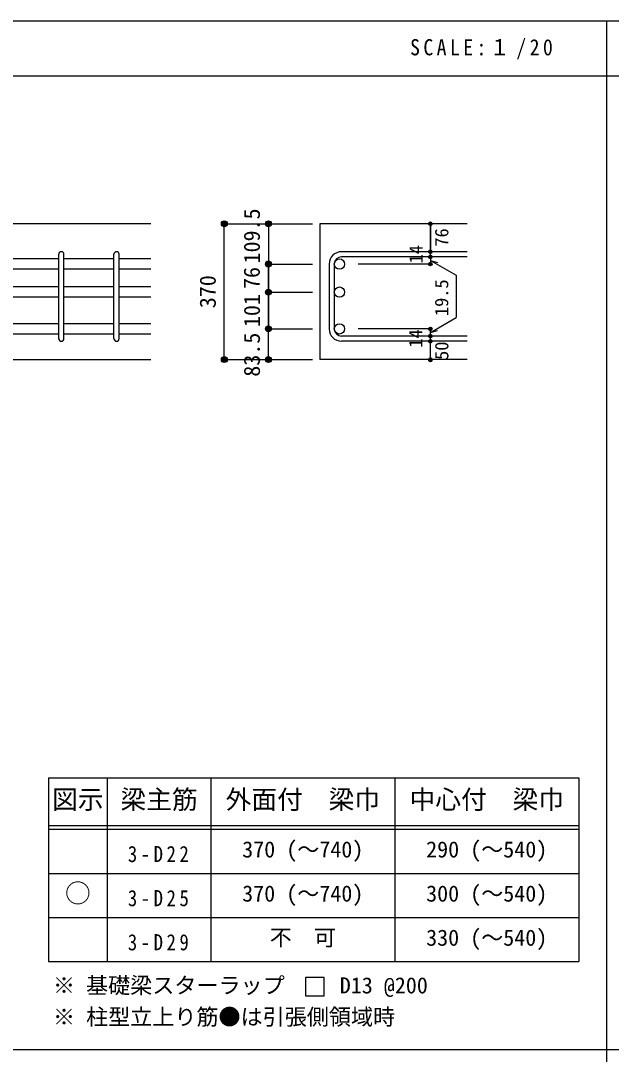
# Model space of a CAD drawing. Units: millimetres at full size, sheet at 1:20. Extents: x -3982 to 3969, y -2797 to 2801.
# Drawn here: x -2342 to -737, y -10 to 2801 of the extents above; entities that cross this region are included whole.
import ezdxf
from ezdxf.enums import TextEntityAlignment as Align

# ---------------------------------------------------------------- set-up
doc = ezdxf.new("R2010")
doc.units = ezdxf.units.MM
doc.header["$LTSCALE"] = 20
doc.header["$PDMODE"] = 32
doc.header["$PDSIZE"] = 10
for name, color, linetype in [('6-1_躯体線', 2, 'Continuous'), ('6-5_梁主筋', 7, 'Continuous'), ('6-6_S.T.P.', 7, 'Continuous'), ('6-7_文字', 7, 'Continuous'), ('6-D_寸法', 4, 'Continuous'), ('6-E_枠', 7, 'Continuous'), ('F-0_枠', 6, 'Continuous')]:
    doc.layers.add(name, color=color, linetype=linetype)
doc.styles.add('ＭＳ ゴシック', font='')
doc.styles.get('ＭＳ ゴシック').set_extended_font_data('MS Gothic')

msp = doc.modelspace()

# ---------------------------------------------------------------- linework, layer by layer
at = {"layer": '6-1_躯体線'}
for p, q in [((-1988.87, 2248.59), (-3338.87, 2248.59)), ((-1128.87, 2248.59), (-1528.87, 2248.59)), ((-1528.87, 2248.59), (-1528.87, 1879.09)), ((-2388.87, 1879.09), (-1988.87, 1879.09)), ((-1128.87, 1879.09), (-1528.87, 1879.09))]:
    msp.add_line(p, q, dxfattribs=at)
at = {"layer": '6-5_梁主筋'}
for p, q in [((-2238.87, 2152.98), (-2374.87, 2152.98)), ((-2088.87, 2152.98), (-2224.87, 2152.98)), ((-1988.87, 2152.98), (-2074.87, 2152.98)), ((-2238.87, 2124.98), (-2374.87, 2124.98)), ((-2088.87, 2124.98), (-2224.87, 2124.98)), ((-1988.87, 2124.98), (-2074.87, 2124.98)), ((-2238.87, 2076.59), (-2374.87, 2076.59)), ((-2088.87, 2076.59), (-2224.87, 2076.59)), ((-1988.87, 2076.59), (-2074.87, 2076.59)), ((-2238.87, 2048.59), (-2374.87, 2048.59)), ((-2088.87, 2048.59), (-2224.87, 2048.59)), ((-1988.87, 2048.59), (-2074.87, 2048.59)), ((-2238.87, 1976.59), (-2374.87, 1976.59)), ((-2088.87, 1976.59), (-2224.87, 1976.59)), ((-1988.87, 1976.59), (-2074.87, 1976.59)), ((-2238.87, 1948.59), (-2374.87, 1948.59)), ((-2088.87, 1948.59), (-2224.87, 1948.59)), ((-1988.87, 1948.59), (-2074.87, 1948.59))]:
    msp.add_line(p, q, dxfattribs=at)
at = {"layer": '6-5_梁主筋', "color": 3}
for centre in [(-1475.87, 2138.98), (-1475.87, 2062.59), (-1475.87, 1962.59)]:
    msp.add_circle(centre, 14, dxfattribs=at)
at = {"layer": '6-6_S.T.P.'}
for p, q in [((-2238.87, 1936.09), (-2238.87, 2165.48)), ((-2224.87, 1936.09), (-2224.87, 2165.48)), ((-2088.87, 1936.09), (-2088.87, 2165.48)), ((-2074.87, 1936.09), (-2074.87, 2165.48)), ((-1128.87, 2172.48), (-1470.37, 2172.48)), ((-1503.87, 2138.98), (-1503.87, 1962.59)), ((-1489.87, 2138.98), (-1489.87, 1962.59)), ((-1128.87, 2158.48), (-1470.37, 2158.48)), ((-1128.87, 1943.09), (-1470.37, 1943.09)), ((-1128.87, 1929.09), (-1470.37, 1929.09))]:
    msp.add_line(p, q, dxfattribs=at)
for centre, radius, start, end in [((-2231.87, 2165.48), 7, 0, 180), ((-2081.87, 2165.48), 7, 0, 180), ((-1470.37, 2138.98), 33.5, 90, 180), ((-1470.37, 2138.98), 19.5, 90, 180), ((-1470.37, 1962.59), 33.5, 180, 270), ((-1470.37, 1962.59), 19.5, 180, 270), ((-2231.87, 1936.09), 7, 180, 0), ((-2081.87, 1936.09), 7, 180, 0)]:
    msp.add_arc(centre, radius, start, end, dxfattribs=at)
at = {"layer": '6-7_文字'}
msp.add_lwpolyline([(-1567.84, 149.02), (-1517.84, 149.02), (-1517.84, 199.02), (-1567.84, 199.02)], close=True, dxfattribs=at)
at = {"layer": '6-D_寸法'}
for p, q in [((-1788.87, 2248.59), (-1668.87, 2248.59)), ((-1788.87, 2248.59), (-1668.87, 2248.59)), ((-1788.87, 2248.59), (-1668.87, 2248.59)), ((-1788.87, 1879.09), (-1788.87, 2248.59)), ((-1668.87, 2248.59), (-1548.87, 2248.59)), ((-1668.87, 2248.59), (-1548.87, 2248.59)), ((-1668.87, 2248.59), (-1668.87, 2138.98)), ((-1668.87, 2248.59), (-1548.87, 2248.59)), ((-1228.87, 2158.48), (-1228.87, 2172.48)), ((-1668.87, 2138.98), (-1548.87, 2138.98)), ((-1668.87, 2138.98), (-1548.87, 2138.98)), ((-1668.87, 2138.98), (-1668.87, 2035.28)), ((-1668.87, 2036.28), (-1668.87, 2138.98)), ((-1228.87, 2138.98), (-1424.95, 2138.98)), ((-1228.87, 2158.48), (-1228.87, 2138.98)), ((-1228.87, 2148.73), (-1158.81, 2108.28)), ((-1228.87, 2148.73), (-1209.55, 2143.55)), ((-1158.81, 2108.28), (-1158.81, 1993.29)), ((-1668.87, 2062.59), (-1548.87, 2062.59)), ((-1228.87, 1952.84), (-1158.81, 1993.29)), ((-1668.87, 1962.59), (-1548.87, 1962.59)), ((-1668.87, 1962.59), (-1548.87, 1962.59)), ((-1228.87, 1962.59), (-1424.95, 1962.59)), ((-1228.87, 1943.09), (-1228.87, 1962.59)), ((-1228.87, 1952.84), (-1209.55, 1958.02)), ((-1228.87, 1929.09), (-1228.87, 1943.09)), ((-1228.87, 1879.09), (-1228.87, 1929.09)), ((-1668.87, 1879.09), (-1548.87, 1879.09))]:
    msp.add_line(p, q, dxfattribs=at)
for points in [[(-1228.87, 2172.48), (-1228.87, 2248.59), (-1228.87, 2172.48)], [(-1668.87, 2035.28), (-1668.87, 1962.59), (-1668.87, 2036.28)], [(-1788.87, 1879.09), (-1668.87, 1879.09), (-1668.87, 1962.59)]]:
    msp.add_lwpolyline(points, dxfattribs=at)
for centre, radius in [((-1788.87, 2248.59), 8), ((-1788.87, 2248.59), 7.2), ((-1788.87, 2248.59), 6.4), ((-1788.87, 2248.59), 5.6), ((-1788.87, 2248.59), 4.8), ((-1788.87, 2248.59), 4), ((-1788.87, 2248.59), 3.2), ((-1788.87, 2248.59), 2.4), ((-1788.87, 2248.59), 1.6), ((-1788.87, 2248.59), 0.8), ((-1668.87, 2248.59), 8), ((-1668.87, 2248.59), 7.2), ((-1668.87, 2248.59), 6.4), ((-1668.87, 2248.59), 5.6), ((-1668.87, 2248.59), 4.8), ((-1668.87, 2248.59), 4), ((-1668.87, 2248.59), 3.2), ((-1668.87, 2248.59), 2.4), ((-1668.87, 2248.59), 1.6), ((-1668.87, 2248.59), 0.8), ((-1228.87, 2248.59), 4), ((-1228.87, 2248.59), 3.6), ((-1228.87, 2248.59), 3.2), ((-1228.87, 2248.59), 2.8), ((-1228.87, 2248.59), 2.4), ((-1228.87, 2248.59), 2), ((-1228.87, 2248.59), 1.6), ((-1228.87, 2248.59), 1.2), ((-1228.87, 2248.59), 0.8), ((-1228.87, 2248.59), 0.4), ((-1228.87, 2172.48), 4), ((-1228.87, 2172.48), 3.6), ((-1228.87, 2172.48), 3.2), ((-1228.87, 2172.48), 2.8), ((-1228.87, 2172.48), 2.4), ((-1228.87, 2172.48), 2), ((-1228.87, 2172.48), 1.6), ((-1228.87, 2172.48), 1.2), ((-1228.87, 2172.48), 0.8), ((-1228.87, 2172.48), 0.4), ((-1668.87, 2138.98), 8), ((-1668.87, 2138.98), 7.2), ((-1668.87, 2138.98), 6.4), ((-1668.87, 2138.98), 5.6), ((-1668.87, 2138.98), 4.8), ((-1668.87, 2138.98), 4), ((-1668.87, 2138.98), 3.2), ((-1668.87, 2138.98), 2.4), ((-1668.87, 2138.98), 1.6), ((-1668.87, 2138.98), 0.8), ((-1228.87, 2158.48), 4), ((-1228.87, 2138.98), 4), ((-1228.87, 2158.48), 3.6), ((-1228.87, 2138.98), 3.6), ((-1228.87, 2158.48), 3.2), ((-1228.87, 2138.98), 3.2), ((-1228.87, 2158.48), 2.8), ((-1228.87, 2138.98), 2.8), ((-1228.87, 2158.48), 2.4), ((-1228.87, 2138.98), 2.4), ((-1228.87, 2158.48), 2), ((-1228.87, 2138.98), 2), ((-1228.87, 2158.48), 1.6), ((-1228.87, 2138.98), 1.6), ((-1228.87, 2158.48), 1.2), ((-1228.87, 2138.98), 1.2), ((-1228.87, 2158.48), 0.8), ((-1228.87, 2138.98), 0.8), ((-1228.87, 2158.48), 0.4), ((-1228.87, 2138.98), 0.4), ((-1668.87, 2062.59), 8), ((-1668.87, 2062.59), 7.2), ((-1668.87, 2062.59), 6.4), ((-1668.87, 2062.59), 5.6), ((-1668.87, 2062.59), 4.8), ((-1668.87, 2062.59), 4), ((-1668.87, 2062.59), 3.2), ((-1668.87, 2062.59), 2.4), ((-1668.87, 2062.59), 1.6), ((-1668.87, 2062.59), 0.8), ((-1668.87, 1962.59), 8), ((-1668.87, 1962.59), 7.2), ((-1668.87, 1962.59), 6.4), ((-1668.87, 1962.59), 5.6), ((-1668.87, 1962.59), 4.8), ((-1668.87, 1962.59), 4), ((-1668.87, 1962.59), 3.2), ((-1668.87, 1962.59), 2.4), ((-1668.87, 1962.59), 1.6), ((-1668.87, 1962.59), 0.8), ((-1228.87, 1962.59), 4), ((-1228.87, 1943.09), 4), ((-1228.87, 1962.59), 3.6), ((-1228.87, 1943.09), 3.6), ((-1228.87, 1962.59), 3.2), ((-1228.87, 1943.09), 3.2), ((-1228.87, 1962.59), 2.8), ((-1228.87, 1943.09), 2.8), ((-1228.87, 1962.59), 2.4), ((-1228.87, 1943.09), 2.4), ((-1228.87, 1962.59), 2), ((-1228.87, 1943.09), 2), ((-1228.87, 1962.59), 1.6), ((-1228.87, 1943.09), 1.6), ((-1228.87, 1962.59), 1.2), ((-1228.87, 1943.09), 1.2), ((-1228.87, 1962.59), 0.8), ((-1228.87, 1943.09), 0.8), ((-1228.87, 1962.59), 0.4), ((-1228.87, 1943.09), 0.4), ((-1228.87, 1929.09), 4), ((-1228.87, 1929.09), 3.6), ((-1228.87, 1929.09), 3.2), ((-1228.87, 1929.09), 2.8), ((-1228.87, 1929.09), 2.4), ((-1228.87, 1929.09), 2), ((-1228.87, 1929.09), 1.6), ((-1228.87, 1929.09), 1.2), ((-1228.87, 1929.09), 0.8), ((-1228.87, 1929.09), 0.4), ((-1788.87, 1879.09), 8), ((-1788.87, 1879.09), 7.2), ((-1788.87, 1879.09), 6.4), ((-1788.87, 1879.09), 5.6), ((-1788.87, 1879.09), 4.8), ((-1668.87, 1879.09), 8), ((-1668.87, 1879.09), 7.2), ((-1668.87, 1879.09), 6.4), ((-1668.87, 1879.09), 5.6), ((-1668.87, 1879.09), 4.8), ((-1788.87, 1879.09), 4), ((-1788.87, 1879.09), 3.2), ((-1788.87, 1879.09), 2.4), ((-1788.87, 1879.09), 1.6), ((-1788.87, 1879.09), 0.8), ((-1668.87, 1879.09), 4), ((-1668.87, 1879.09), 3.2), ((-1668.87, 1879.09), 2.4), ((-1668.87, 1879.09), 1.6), ((-1668.87, 1879.09), 0.8), ((-1228.87, 1877.09), 4), ((-1228.87, 1879.09), 3.6), ((-1228.87, 1879.09), 3.2), ((-1228.87, 1879.09), 2.8), ((-1228.87, 1879.09), 2.4), ((-1228.87, 1879.09), 2), ((-1228.87, 1879.09), 1.6), ((-1228.87, 1879.09), 1.2), ((-1228.87, 1879.09), 0.8), ((-1228.87, 1879.09), 0.4)]:
    msp.add_circle(centre, radius, dxfattribs=at)
at = {"layer": '6-D_寸法', "color": 7}
for p in [(-1788.87, 2248.59), (-1668.87, 2248.59), (-1228.87, 2248.59), (-1228.87, 2172.48), (-1668.87, 2138.98), (-1228.87, 2158.48), (-1228.87, 2138.98), (-1668.87, 2062.59), (-1668.87, 1962.59), (-1668.87, 1962.59), (-1228.87, 1962.59), (-1228.87, 1962.59), (-1228.87, 1943.09), (-1228.87, 1929.09), (-1788.87, 1879.09), (-1668.87, 1879.09), (-1228.87, 1879.09)]:
    msp.add_point(p, dxfattribs=at)
at = {"layer": '6-E_枠', "color": 3}
for p, q in [((-2267.02, 741.92), (-2267.02, 241.92)), ((-2267.02, 741.92), (-825.33, 741.92)), ((-825.33, 741.92), (-825.33, 241.92)), ((-2267.02, 241.92), (-825.33, 241.92))]:
    msp.add_line(p, q, dxfattribs=at)
at = {"layer": '6-E_枠'}
for p, q in [((-2107.02, 741.92), (-2107.02, 241.92)), ((-1825.33, 741.92), (-1825.33, 241.92)), ((-1325.33, 741.92), (-1325.33, 241.92)), ((-2267.02, 611.92), (-825.33, 611.92)), ((-2267.02, 601.92), (-825.33, 601.92)), ((-2267.02, 481.92), (-825.33, 481.92)), ((-2267.02, 361.92), (-825.33, 361.92))]:
    msp.add_line(p, q, dxfattribs=at)
at = {"layer": 'F-0_枠'}
msp.add_line((-3981.92, 2800.77), (3969.4, 2800.77), dxfattribs=at)
at = {"layer": 'F-0_枠', "color": 2}
for p, q in [((-749.76, 2800.77), (-749.76, -2796.83)), ((-3981.92, 2650.77), (2482.4, 2650.77)), ((2482.4, 1.97), (-3981.92, 1.97))]:
    msp.add_line(p, q, dxfattribs=at)

# ---------------------------------------------------------------- texts
at = {"layer": '6-7_文字', "color": 2, "style": 'ＭＳ ゴシック'}
for s, p in [('図示', (-2257.02, 641.92)), ('梁主筋', (-2071.17, 641.92)), ('外面付\u3000梁巾', (-1785.33, 641.92)), ('中心付\u3000梁巾', (-1285.33, 641.92)), ('○', (-2222.02, 386.92))]:
    msp.add_text(s, height=51.32, dxfattribs=at).set_placement(p, align=Align.BOTTOM_LEFT)
at = {"layer": '6-7_文字', "style": 'ＭＳ ゴシック'}
for s, p in [('370 (～740)', (-1740.33, 511.92)), ('290 (～540)', (-1240.33, 511.92)), ('370 (～740)', (-1740.33, 391.92)), ('300 (～540)', (-1240.33, 391.92)), ('不\u3000可', (-1665.33, 271.92)), ('330 (～540)', (-1240.33, 271.92)), ('※ 基礎梁スターラップ     D13 @200', (-2254.64, 142.2)), ('※ 柱型立上り筋●は引張側領域時', (-2254.64, 56.53))]:
    msp.add_text(s, height=43.99, dxfattribs=at).set_placement(p, align=Align.BOTTOM_LEFT)
at = {"layer": '6-7_文字', "color": 2, "insert": (-1283.99, 2695.77), "char_height": 43.99, "attachment_point": 7, "style": 'ＭＳ ゴシック'}
msp.add_mtext('\\T1.34;\\W0.9;SCALE:１/20', dxfattribs=at)
at = {"layer": '6-7_文字', "char_height": 43.99, "attachment_point": 7, "style": 'ＭＳ ゴシック'}
for s, insert in [('\\T1.38;\\W0.85;3-D22', (-2051.17, 511.92)), ('\\T1.38;\\W0.85;3-D25', (-2051.17, 391.92)), ('\\T1.38;\\W0.85;3-D29', (-2051.17, 271.92))]:
    msp.add_mtext(s, dxfattribs=dict(at, insert=insert))
at = {"layer": '6-D_寸法', "style": 'ＭＳ ゴシック'}
for s, height, p in [('109.5', 43.99, (-1678.97, 2140.56)), ('76', 36.66, (-1168.89, 2186.33)), ('14', 36.66, (-1238.87, 2140.55)), ('76', 43.99, (-1679.23, 2071.06)), ('370', 43.99, (-1798.87, 2018.84)), ('19.5', 36.66, (-1169.12, 1997.54)), ('101', 43.99, (-1678.79, 1967.54)), ('83.5', 43.99, (-1678.87, 1832.59)), ('14', 36.66, (-1239.53, 1911.42)), ('50', 36.66, (-1168.79, 1878.29))]:
    msp.add_text(s, height=height, rotation=90, dxfattribs=at).set_placement(p, align=Align.BOTTOM_LEFT)

doc.saveas('drawing.dxf')
